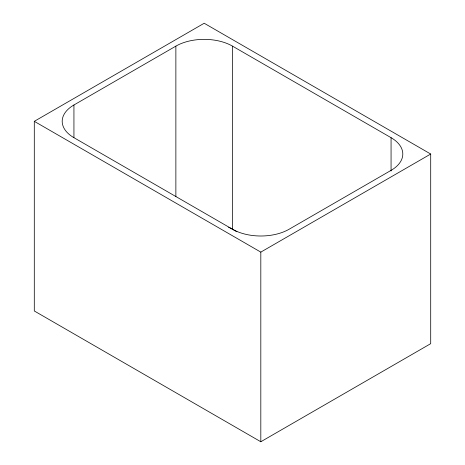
<?xml version="1.0" encoding="UTF-8"?>
<svg xmlns="http://www.w3.org/2000/svg" width="465" height="465" viewBox="0 0 465 465"><rect width="100%" height="100%" fill="white"/><g stroke="black" fill="none" stroke-linecap="round" stroke-linejoin="round"><path stroke-width="0.7" d="M34.294 121.336L204.187 23.25L430.706 154.031L430.706 343.664L260.813 441.75L34.294 310.969L34.294 121.336L260.813 252.117L430.706 154.031M236.888 231.762L73.935 137.681A40.042 23.116 0 0 1 73.935 104.985L175.869 46.134A40.042 23.116 0 0 1 232.5 46.134L391.065 137.681L391.065 170.975M260.813 252.117L260.813 441.75M232.5 46.134L232.5 229.233A40.042 23.116 0 0 0 289.131 229.228L391.065 170.376A40.042 23.116 0 0 0 391.065 137.681M175.869 46.134L175.869 196.666M73.935 104.985L73.935 137.553M228.559 227.24A40.042 23.116 0 0 1 232.5 229.233"/></g></svg>
